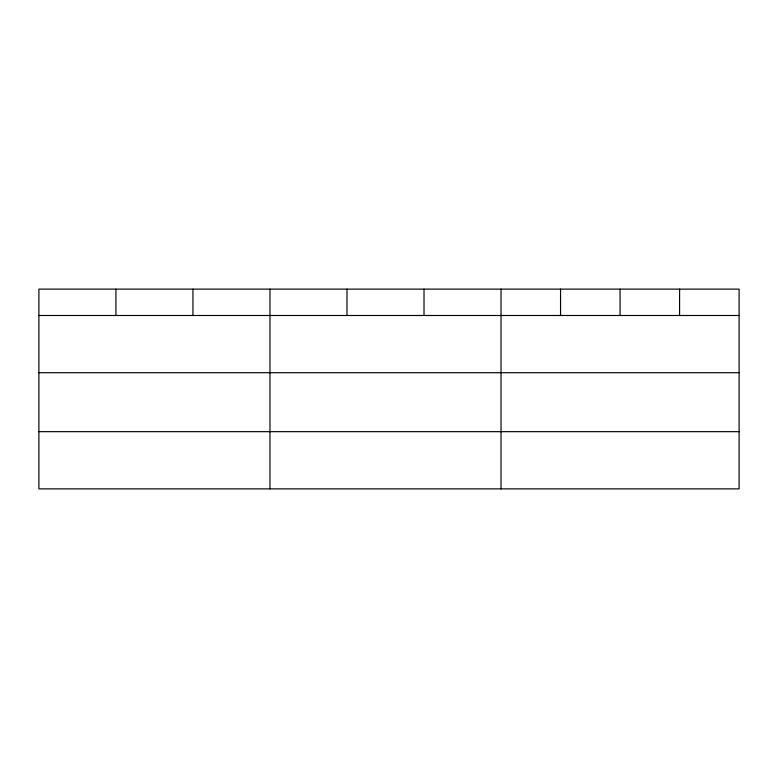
<?xml version="1.0" encoding="UTF-8"?>
<svg xmlns="http://www.w3.org/2000/svg" width="778" height="778" viewBox="0 0 778 778"><rect width="100%" height="100%" fill="white"/><g stroke="black" fill="none" stroke-linecap="round" stroke-linejoin="round"><path stroke-width="1.17" d="M739.1 372.711L739.1 289.124L38.9 289.124L38.9 488.876L739.1 488.876L739.1 372.711L38.9 372.711M38.9 315.489L739.1 315.489M38.9 431.664L739.1 431.664M679.583 289.124L679.583 315.489M620.066 289.124L620.066 315.489M560.549 289.124L560.549 315.489M501.032 289.124L501.032 488.876M424.01 289.124L424.01 315.489M346.988 289.124L346.988 315.489M269.966 289.124L269.966 488.876M192.944 289.124L192.944 315.489M115.922 289.124L115.922 315.489"/></g></svg>
